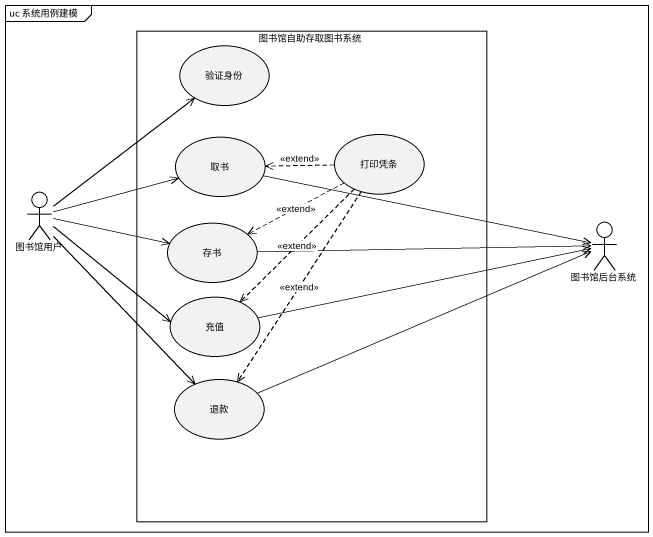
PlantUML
@startuml
mainframe uc 系统用例建模
rectangle 图书馆自助存取图书系统 {
  usecase 验证身份
  usecase 取书
  usecase 打印凭条
  usecase 存书
  usecase 充值
  usecase 退款
}
actor 图书馆用户
actor 图书馆后台系统
取书 -right-> 图书馆后台系统
打印凭条 .left.> 取书 : <<extend>>
打印凭条 .left.> 存书 : <<extend>>
打印凭条 ..> 充值 : <<extend>>
打印凭条 ..> 退款 : <<extend>>
图书馆用户 -up-> 验证身份
图书馆用户 -right-> 取书
图书馆用户 -right-> 存书
图书馆用户 -right-> 充值
图书馆用户 --> 退款
存书 -right-> 图书馆后台系统
充值 -right-> 图书馆后台系统
退款 -right-> 图书馆后台系统
@enduml
